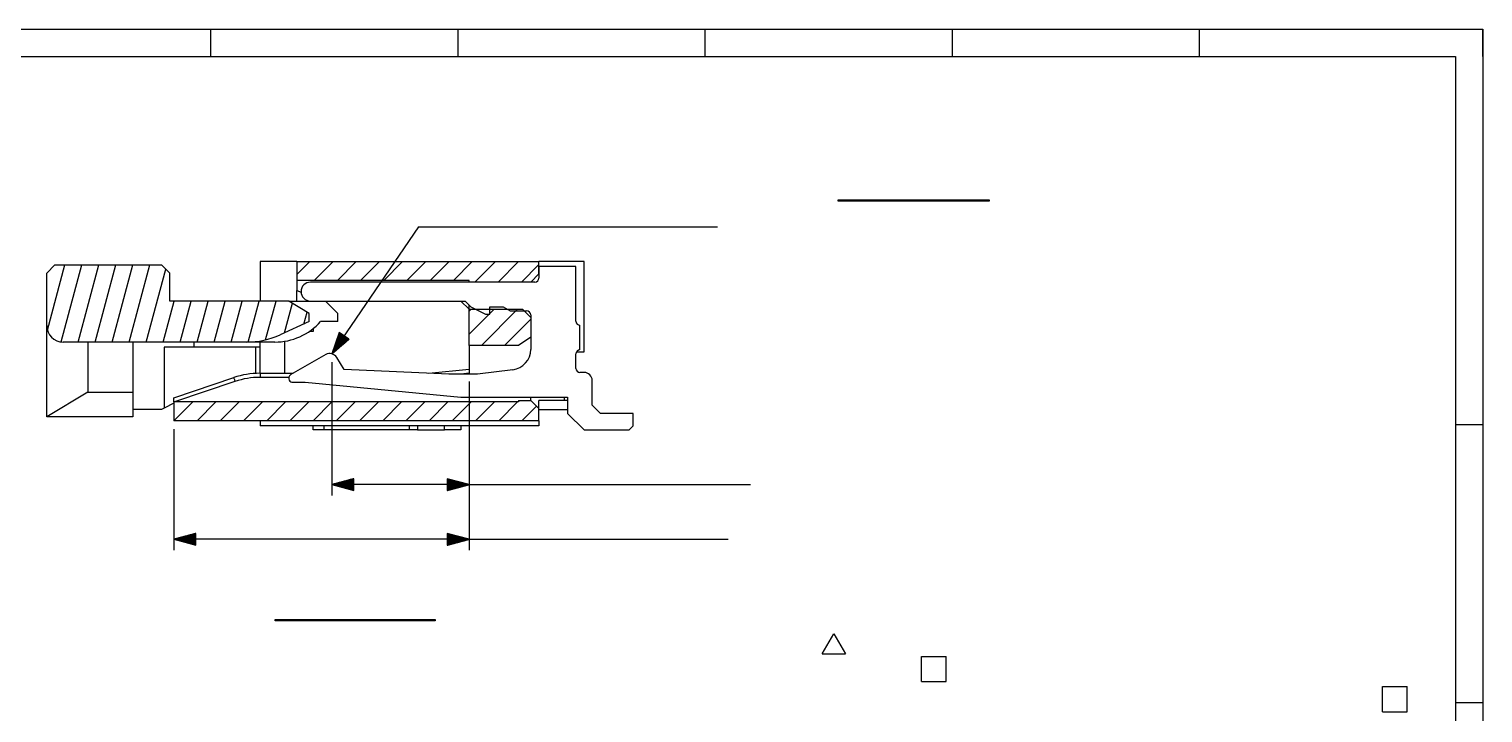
# Model space of a CAD drawing. Extents: x 0 to 420, y 0 to 297.
# Drawn here: x 154.2 to 420, y 172 to 297 of the extents above; entities that cross this region are included whole.
import ezdxf

# ---------------------------------------------------------------- set-up
doc = ezdxf.new("R2010")
doc.units = 0
doc.layers.add('541324033_sd', color=7, linetype='CONTINUOUS')

msp = doc.modelspace()

# ---------------------------------------------------------------- linework, layer by layer
at = {"layer": '541324033_sd', "color": 7}
for points in [[(0, 296.999764), (419.998957, 296.999764), (419.998957, 0), (0, 0)], [(4.999952, 291.999363), (414.998556, 291.999363), (414.998556, 4.999952), (4.999952, 4.999952)], [(302.097531, 265.574963), (302.097531, 265.818802), (329.728429, 265.818802), (329.728429, 265.574963)], [(209.516456, 213.743852), (213.516946, 212.671975), (213.516946, 214.81573)], [(234.641227, 213.743852), (230.640737, 214.81573), (230.640737, 212.671975)], [(180.640962, 203.743897), (184.640605, 202.67202), (184.640605, 204.815775)], [(234.641227, 203.743897), (230.640737, 204.815775), (230.640737, 202.67202)], [(199.148202, 188.837521), (199.148202, 189.081361), (228.407236, 189.081361), (228.407236, 188.837521)]]:
    msp.add_lwpolyline(points, close=True, dxfattribs=at)
for points in [[(187.399885, 291.999363), (187.399885, 296.999764)], [(232.599918, 291.999363), (232.599918, 296.999764)], [(277.799106, 291.999363), (277.799106, 296.999764)], [(322.999139, 291.999363), (322.999139, 296.999764)], [(368.199173, 291.999363), (368.199173, 296.999764)], [(414.998556, 296.999764), (419.998957, 296.999764)], [(419.998957, 291.999363), (419.998957, 296.999764)], [(225.383797, 260.845495), (209.516456, 237.646039), (212.659275, 240.342666), (210.889746, 241.552549), (209.516456, 237.646039)], [(225.383797, 260.845495), (280.04192, 260.845495)], [(158.890996, 253.893532), (157.390707, 252.394089)], [(157.512626, 241.947942), (160.713865, 253.893532)], [(158.890996, 253.893532), (178.390527, 253.893532)], [(160.046693, 239.8135), (163.81943, 253.893532)], [(163.147179, 239.794027), (166.924996, 253.893532)], [(166.252744, 239.794027), (170.031408, 253.893532)], [(169.35831, 239.794027), (173.136974, 253.893532)], [(172.464722, 239.794027), (176.242539, 253.893532)], [(175.570288, 239.794027), (179.146599, 253.139154)], [(205.39066, 243.543904), (205.39066, 245.044194), (201.640783, 247.293782), (179.890817, 247.293782), (179.890817, 252.394089), (178.390527, 253.893532)], [(196.391462, 254.493817), (196.391462, 247.293782)], [(203.141072, 254.493817), (196.391462, 254.493817)], [(203.141072, 254.493817), (247.391148, 254.493817)], [(203.141072, 254.493817), (203.141072, 251.043659)], [(203.141072, 252.136703), (205.49734, 254.493817)], [(206.289818, 251.043659), (209.739976, 254.493817)], [(210.532454, 251.043659), (213.982612, 254.493817)], [(214.775936, 251.043659), (218.225248, 254.493817)], [(219.018572, 251.043659), (222.467884, 254.493817)], [(223.261209, 251.043659), (226.71052, 254.493817)], [(227.502998, 251.043659), (230.953156, 254.493817)], [(231.745634, 251.043659), (235.195792, 254.493817)], [(235.688551, 250.74394), (239.438428, 254.493817)], [(239.931187, 250.74394), (243.681064, 254.493817)], [(244.173823, 250.74394), (247.391148, 253.960418)], [(254.241511, 237.994018), (255.641048, 237.994018), (255.641048, 254.493817), (247.391148, 254.493817)], [(247.391148, 252.244229), (247.391148, 254.493817)], [(254.140758, 243.618411), (254.140758, 253.593813), (247.391148, 253.593813), (247.391148, 251.494085)], [(157.390707, 242.79376), (157.390707, 252.394089)], [(203.141072, 251.043659), (203.141072, 249.24365)], [(234.641227, 251.043659), (203.141072, 251.043659)], [(246.641003, 250.74394), (205.615873, 250.74394)], [(234.641227, 250.74394), (234.641227, 251.043659)], [(245.890859, 250.74394), (234.641227, 250.74394)], [(247.391148, 252.244229), (245.890859, 250.74394)], [(178.6767, 239.794027), (180.685835, 247.293782)], [(181.782266, 239.794027), (183.791401, 247.293782)], [(184.887831, 239.794027), (186.897813, 247.293782)], [(187.993397, 239.794027), (190.003378, 247.293782)], [(191.099809, 239.794027), (193.108944, 247.293782)], [(194.206221, 239.797414), (196.214509, 247.293782)], [(197.424393, 240.215666), (199.320922, 247.293782)], [(201.640783, 247.293782), (205.615873, 247.293782)], [(203.141072, 249.24365), (203.89291, 248.943084)], [(203.141072, 247.293782), (203.141072, 249.24365)], [(205.615873, 247.293782), (233.891082, 247.293782), (234.940946, 246.243918), (237.640959, 244.893488), (238.391104, 244.893488), (238.391104, 246.243918), (240.842198, 246.243918), (242.140981, 245.493773), (245.140714, 245.493773)], [(210.640827, 245.044194), (208.391239, 247.293782)], [(234.641227, 245.793492), (233.140937, 247.293782)], [(200.871164, 241.48905), (202.318114, 246.887383)], [(204.407682, 243.096866), (204.993574, 245.282107)], [(210.640827, 243.543904), (210.640827, 245.044194)], [(234.641227, 245.793492), (234.641227, 246.543637)], [(234.641227, 239.193742), (234.641227, 245.793492)], [(234.641227, 245.793492), (244.390569, 245.793492)], [(234.641227, 241.210497), (239.223375, 245.793492)], [(234.641227, 245.453133), (234.981586, 245.793492)], [(236.866261, 239.193742), (243.466858, 245.793492)], [(244.390569, 245.793492), (245.890859, 244.294049)], [(245.890859, 244.743628), (245.890859, 238.460531)], [(164.891308, 239.794027), (164.891308, 230.644123), (157.390707, 226.144101), (157.390707, 242.79376)], [(205.39066, 243.543904), (200.101546, 241.139377)], [(206.140805, 242.276448), (206.140805, 241.743896)], [(210.640827, 243.543904), (207.475995, 243.543904)], [(241.108897, 239.193742), (245.890859, 243.975703)], [(245.890859, 244.294049), (245.890859, 240.694032)], [(254.890903, 238.369091), (254.890903, 242.869113)], [(193.893802, 239.794027), (160.391286, 239.794027)], [(173.141207, 239.794027), (173.141207, 230.644123)], [(184.336652, 238.894023), (184.336652, 239.794027)], [(199.090629, 239.794027), (193.893802, 239.794027)], [(196.391462, 234.093435), (196.391462, 239.794027)], [(200.890638, 239.938807), (200.890638, 234.093435)], [(206.140805, 241.743896), (205.42114, 241.743896)], [(211.774511, 240.948031), (209.516456, 237.646039)], [(211.774511, 240.948031), (209.516456, 237.646039)], [(211.733024, 240.975971), (209.581649, 237.831459)], [(211.690691, 241.004757), (209.646843, 238.016032)], [(211.816844, 240.919244), (209.665469, 237.773886)], [(211.649204, 241.033544), (209.712036, 238.201451)], [(211.606871, 241.062331), (209.776382, 238.386871)], [(211.85833, 240.890458), (209.814482, 237.901732)], [(211.564538, 241.091117), (209.841575, 238.57229)], [(211.523051, 241.119904), (209.906769, 238.756863)], [(211.900664, 240.861671), (209.963495, 238.029578)], [(211.480718, 241.14869), (209.971962, 238.942283)], [(211.439231, 241.17663), (210.037155, 239.127702)], [(211.396898, 241.205417), (210.102348, 239.313122)], [(211.94215, 240.832885), (210.112508, 238.157425)], [(211.355412, 241.234204), (210.167541, 239.497695)], [(211.313078, 241.26299), (210.232734, 239.683114)], [(211.984483, 240.804098), (210.261521, 238.285271)], [(211.271592, 241.291777), (210.297928, 239.867687)], [(211.229259, 241.320563), (210.363121, 240.053107)], [(212.02597, 240.775311), (210.410534, 238.413117)], [(211.187772, 241.34935), (210.428314, 240.238526)], [(211.145439, 241.378137), (210.49266, 240.423946)], [(211.103952, 241.406923), (210.557854, 240.608518)], [(212.068303, 240.746525), (210.559547, 238.540964)], [(211.061619, 241.43571), (210.623047, 240.793938)], [(211.020132, 241.46365), (210.68824, 240.978511)], [(212.10979, 240.718585), (210.707713, 238.66881)], [(210.977799, 241.492436), (210.753433, 241.16393)], [(210.936313, 241.521223), (210.818626, 241.34935)], [(212.152123, 240.689798), (210.857573, 238.796656)], [(210.893979, 241.550009), (210.883819, 241.534769)], [(210.893979, 241.550009), (210.883819, 241.534769)], [(212.19361, 240.661012), (211.005739, 238.924503)], [(212.235943, 240.632225), (211.154752, 239.052349)], [(212.277429, 240.603438), (211.303765, 239.179349)], [(212.319763, 240.574652), (211.452778, 239.307195)], [(212.361249, 240.546712), (211.601791, 239.435041)], [(212.403582, 240.517925), (211.750804, 239.562888)], [(212.445916, 240.489139), (211.899817, 239.690734)], [(212.487402, 240.460352), (212.04883, 239.81858)], [(212.529735, 240.431566), (212.197843, 239.946427)], [(212.571222, 240.402779), (212.346856, 240.074273)], [(212.613555, 240.373992), (212.495869, 240.202119)], [(212.655042, 240.345206), (212.644882, 240.329966)], [(212.655042, 240.345206), (212.644882, 240.329966)], [(245.890859, 240.694032), (243.641271, 239.193742)], [(184.336652, 238.894023), (178.870586, 238.894023)], [(178.870586, 238.894023), (178.870586, 227.733291)], [(196.391462, 238.894023), (184.336652, 238.894023)], [(195.641318, 234.074808), (195.641318, 238.894023)], [(208.396319, 237.495333), (202.018395, 233.844515)], [(242.599027, 234.738593), (236.14067, 233.944422), (230.891349, 233.944422), (211.749111, 234.783466), (210.424081, 236.971248)], [(234.641227, 239.193742), (234.641227, 234.090048)], [(243.641271, 239.193742), (234.641227, 239.193742)], [(254.140758, 234.993439), (254.140758, 237.618946)], [(196.391462, 234.093435), (202.453581, 234.093435)], [(196.391462, 234.093435), (196.391462, 233.344137)], [(209.516456, 236.14575), (209.516456, 211.744031)], [(227.242225, 234.104441), (234.641227, 234.84358)], [(234.641227, 234.090048), (233.17819, 233.943575)], [(255.641048, 234.244141), (254.890903, 234.244141)], [(180.640962, 229.594259), (191.575634, 233.30011)], [(191.816934, 232.589759), (180.764575, 228.844115)], [(191.575634, 233.30011), (191.579868, 233.289103), (191.590874, 233.25693), (191.608654, 233.204437), (191.632361, 233.133317), (191.661994, 233.046111), (191.696707, 232.944511), (191.734807, 232.832751), (191.775447, 232.713372), (191.816934, 232.589759)], [(201.656869, 233.344137), (196.391462, 233.344137)], [(202.390927, 232.444132), (204.641362, 232.444132), (233.140937, 229.744119), (252.640468, 229.744119), (252.640468, 226.74354), (255.641048, 223.743807), (263.890947, 223.743807), (264.641092, 224.493952), (264.641092, 226.74354), (258.64078, 226.74354), (257.141337, 228.243829), (257.141337, 232.743851)], [(234.641227, 232.589759), (234.641227, 201.744076)], [(234.641227, 232.589759), (234.641227, 211.744031)], [(164.891308, 230.644123), (173.141207, 230.644123), (173.141207, 226.144101)], [(180.640962, 228.618902), (178.870586, 227.733291)], [(180.640962, 228.844115), (180.640962, 229.594259)], [(243.641271, 229.143834), (243.641271, 228.844115), (180.640962, 228.844115)], [(180.640962, 228.844115), (180.640962, 225.393957)], [(180.640962, 225.394803), (184.090273, 228.844115)], [(184.882751, 225.393957), (188.332909, 228.844115)], [(189.125387, 225.393957), (192.575545, 228.844115)], [(193.368023, 225.393957), (196.818181, 228.844115)], [(197.610659, 225.393957), (201.060817, 228.844115)], [(201.853295, 225.393957), (205.303453, 228.844115)], [(206.095931, 225.393957), (209.546089, 228.844115)], [(210.338567, 225.393957), (213.788726, 228.844115)], [(214.581204, 225.393957), (218.031362, 228.844115)], [(218.82384, 225.393957), (222.273998, 228.844115)], [(223.066476, 225.393957), (226.516634, 228.844115)], [(227.309112, 225.393957), (230.75927, 228.844115)], [(231.551748, 225.393957), (235.001906, 228.844115)], [(235.794384, 225.393957), (239.244542, 228.844115)], [(240.03702, 225.393957), (243.487178, 228.844115)], [(243.641271, 229.143834), (245.890859, 229.143834)], [(245.890859, 229.143834), (245.890859, 229.744119)], [(245.890859, 229.143834), (247.391148, 227.643544)], [(252.04103, 229.143834), (247.391148, 229.143834)], [(247.391148, 227.643544), (247.391148, 229.143834)], [(252.04103, 229.143834), (252.04103, 229.744119)], [(252.640468, 229.143834), (252.04103, 229.143834)], [(173.141207, 226.144101), (157.390707, 226.144101)], [(178.390527, 227.493685), (173.141207, 227.493685)], [(178.870586, 227.733291), (178.390527, 227.493685)], [(244.279656, 225.393957), (246.960196, 228.074496)], [(247.391148, 225.393957), (247.391148, 227.643544)], [(247.391148, 227.493685), (252.640468, 227.493685)], [(247.391148, 225.393957), (180.640962, 225.393957)], [(180.640962, 223.893667), (180.640962, 201.744076)], [(196.391462, 225.393957), (196.391462, 224.493952)], [(247.391148, 224.493952), (196.391462, 224.493952)], [(206.140805, 223.743807), (206.140805, 224.493952)], [(208.090673, 223.743807), (206.140805, 223.743807)], [(208.090673, 224.493952), (208.090673, 223.743807)], [(209.590963, 223.743807), (208.090673, 223.743807)], [(209.590963, 223.743807), (209.590963, 224.493952)], [(223.691314, 223.743807), (209.590963, 223.743807)], [(223.691314, 224.493952), (223.691314, 223.743807)], [(225.190757, 223.743807), (223.691314, 223.743807)], [(225.190757, 224.493952), (225.190757, 223.743807)], [(225.190757, 223.743807), (230.141205, 223.743807)], [(230.141205, 223.743807), (230.141205, 224.493952)], [(233.140937, 223.743807), (230.141205, 223.743807)], [(233.140937, 224.493952), (233.140937, 223.743807)], [(247.391148, 225.393957), (247.391148, 224.493952)], [(414.998556, 224.699692), (419.998957, 224.699692)], [(234.641227, 213.743852), (209.516456, 213.743852)], [(213.516946, 213.748932), (209.535083, 213.748932)], [(213.516946, 213.738772), (209.535083, 213.738772)], [(213.516946, 213.776026), (209.637529, 213.776026)], [(213.516946, 213.711679), (209.637529, 213.711679)], [(213.516946, 213.803119), (209.738282, 213.803119)], [(213.516946, 213.684586), (209.738282, 213.684586)], [(213.516946, 213.831059), (209.839882, 213.831059)], [(213.516946, 213.657493), (209.839882, 213.657493)], [(213.516946, 213.858152), (209.941482, 213.858152)], [(213.516946, 213.630399), (209.941482, 213.630399)], [(213.516946, 213.885245), (210.043082, 213.885245)], [(213.516946, 213.602459), (210.043082, 213.602459)], [(213.516946, 213.912339), (210.145528, 213.912339)], [(213.516946, 213.575366), (210.145528, 213.575366)], [(213.516946, 213.939432), (210.246281, 213.939432)], [(213.516946, 213.548273), (210.246281, 213.548273)], [(213.516946, 213.966525), (210.347881, 213.966525)], [(213.516946, 213.52118), (210.347881, 213.52118)], [(213.516946, 213.993618), (210.449481, 213.993618)], [(213.516946, 213.494086), (210.449481, 213.494086)], [(213.516946, 214.021558), (210.55108, 214.021558)], [(213.516946, 213.466993), (210.55108, 213.466993)], [(213.516946, 214.048652), (210.653527, 214.048652)], [(213.516946, 213.4399), (210.653527, 213.4399)], [(213.516946, 214.075745), (210.75428, 214.075745)], [(213.516946, 213.41196), (210.75428, 213.41196)], [(213.516946, 214.102838), (210.85588, 214.102838)], [(213.516946, 213.384867), (210.85588, 213.384867)], [(213.516946, 214.129931), (210.957479, 214.129931)], [(213.516946, 213.357773), (210.957479, 213.357773)], [(213.516946, 214.157025), (211.059079, 214.157025)], [(213.516946, 213.33068), (211.059079, 213.33068)], [(213.516946, 214.184965), (211.161525, 214.184965)], [(213.516946, 213.303587), (211.161525, 213.303587)], [(213.516946, 214.212058), (211.262279, 214.212058)], [(213.516946, 213.276493), (211.262279, 213.276493)], [(213.516946, 214.239151), (211.363878, 214.239151)], [(213.516946, 213.248554), (211.363878, 213.248554)], [(213.516946, 214.266244), (211.465478, 214.266244)], [(213.516946, 213.22146), (211.465478, 213.22146)], [(213.516946, 214.293338), (211.567078, 214.293338)], [(213.516946, 213.194367), (211.567078, 213.194367)], [(213.516946, 214.320431), (211.669524, 214.320431)], [(213.516946, 213.167274), (211.669524, 213.167274)], [(213.516946, 214.348371), (211.770277, 214.348371)], [(213.516946, 213.14018), (211.770277, 213.14018)], [(213.516946, 214.375464), (211.871877, 214.375464)], [(213.516946, 213.113087), (211.871877, 213.113087)], [(213.516946, 214.402557), (211.973477, 214.402557)], [(213.516946, 213.085147), (211.973477, 213.085147)], [(213.516946, 214.429651), (212.075076, 214.429651)], [(213.516946, 213.058054), (212.075076, 213.058054)], [(213.516946, 214.456744), (212.177523, 214.456744)], [(213.516946, 213.030961), (212.177523, 213.030961)], [(213.516946, 214.483837), (212.278276, 214.483837)], [(213.516946, 213.003867), (212.278276, 213.003867)], [(213.516946, 214.51093), (212.379876, 214.51093)], [(213.516946, 212.976774), (212.379876, 212.976774)], [(213.516946, 214.53887), (212.481475, 214.53887)], [(213.516946, 212.949681), (212.481475, 212.949681)], [(213.516946, 214.565964), (212.583075, 214.565964)], [(213.516946, 212.922588), (212.583075, 212.922588)], [(213.516946, 214.593057), (212.685522, 214.593057)], [(213.516946, 212.894648), (212.685522, 212.894648)], [(213.516946, 214.62015), (212.786275, 214.62015)], [(213.516946, 212.867554), (212.786275, 212.867554)], [(213.516946, 214.647243), (212.887874, 214.647243)], [(213.516946, 212.840461), (212.887874, 212.840461)], [(213.516946, 214.674337), (212.989474, 214.674337)], [(213.516946, 212.813368), (212.989474, 212.813368)], [(213.516946, 214.702277), (213.091074, 214.702277)], [(213.516946, 212.786275), (213.091074, 212.786275)], [(213.516946, 214.72937), (213.19352, 214.72937)], [(213.516946, 212.759181), (213.19352, 212.759181)], [(213.516946, 214.756463), (213.294273, 214.756463)], [(213.516946, 212.731242), (213.294273, 212.731242)], [(213.516946, 214.783556), (213.395873, 214.783556)], [(213.516946, 212.704148), (213.395873, 212.704148)], [(213.516946, 214.81065), (213.497473, 214.81065)], [(213.516946, 214.81065), (213.497473, 214.81065)], [(213.516946, 212.677055), (213.497473, 212.677055)], [(213.516946, 212.677055), (213.497473, 212.677055)], [(232.0208, 213.743852), (234.641227, 213.743852), (230.640737, 214.81573), (230.640737, 212.671975), (234.641227, 213.743852)], [(230.640737, 214.81065), (230.659363, 214.81065)], [(230.640737, 214.81065), (230.659363, 214.81065)], [(230.640737, 214.81065), (230.659363, 214.81065)], [(230.640737, 214.81065), (230.659363, 214.81065)], [(230.640737, 214.783556), (230.760963, 214.783556)], [(230.640737, 214.75985), (230.849016, 214.75985)], [(230.640737, 214.756463), (230.862563, 214.756463)], [(230.640737, 214.72937), (230.964163, 214.72937)], [(230.640737, 214.70905), (231.038669, 214.70905)], [(230.640737, 214.702277), (231.065762, 214.702277)], [(230.640737, 214.674337), (231.167362, 214.674337)], [(230.640737, 214.65825), (231.228322, 214.65825)], [(230.640737, 214.647243), (231.268962, 214.647243)], [(230.640737, 214.62015), (231.370562, 214.62015)], [(230.640737, 214.60745), (231.417975, 214.60745)], [(230.640737, 214.593057), (231.472161, 214.593057)], [(230.640737, 214.565964), (231.573761, 214.565964)], [(230.640737, 214.55665), (231.607628, 214.55665)], [(230.640737, 214.53887), (231.675361, 214.53887)], [(230.640737, 214.51093), (231.776961, 214.51093)], [(230.640737, 214.50585), (231.797281, 214.50585)], [(230.640737, 214.483837), (231.87856, 214.483837)], [(230.640737, 214.456744), (231.98016, 214.456744)], [(230.640737, 214.455051), (231.986933, 214.455051)], [(230.640737, 214.429651), (232.08176, 214.429651)], [(230.640737, 214.404251), (232.176586, 214.404251)], [(230.640737, 214.402557), (232.18336, 214.402557)], [(230.640737, 214.375464), (232.284959, 214.375464)], [(230.640737, 214.353451), (232.365392, 214.353451)], [(230.640737, 214.348371), (232.386559, 214.348371)], [(230.640737, 214.320431), (232.488159, 214.320431)], [(230.640737, 214.302651), (232.555892, 214.302651)], [(230.640737, 214.293338), (232.589759, 214.293338)], [(230.640737, 214.266244), (232.691358, 214.266244)], [(230.640737, 214.251851), (232.744698, 214.251851)], [(230.640737, 214.239151), (232.792958, 214.239151)], [(230.640737, 214.212058), (232.894558, 214.212058)], [(230.640737, 214.201051), (232.934351, 214.201051)], [(230.640737, 214.184965), (232.996158, 214.184965)], [(230.640737, 214.157025), (233.097757, 214.157025)], [(230.640737, 214.150251), (233.124004, 214.150251)], [(230.640737, 214.129931), (233.199357, 214.129931)], [(230.640737, 214.102838), (233.300957, 214.102838)], [(230.640737, 214.099451), (233.313657, 214.099451)], [(230.640737, 214.075745), (233.402556, 214.075745)], [(230.640737, 214.048652), (233.50331, 214.048652)], [(230.640737, 214.048652), (233.504156, 214.048652)], [(230.640737, 214.021558), (233.605756, 214.021558)], [(230.640737, 213.997852), (233.692962, 213.997852)], [(230.640737, 213.993618), (233.707356, 213.993618)], [(230.640737, 213.966525), (233.808955, 213.966525)], [(230.640737, 213.947052), (233.882615, 213.947052)], [(230.640737, 213.939432), (233.910555, 213.939432)], [(230.640737, 213.912339), (234.012155, 213.912339)], [(230.640737, 213.896252), (234.072268, 213.896252)], [(230.640737, 213.885245), (234.113755, 213.885245)], [(230.640737, 213.858152), (234.215354, 213.858152)], [(230.640737, 213.845452), (234.261921, 213.845452)], [(230.640737, 213.831059), (234.316954, 213.831059)], [(230.640737, 213.803119), (234.418554, 213.803119)], [(230.640737, 213.794652), (234.451574, 213.794652)], [(230.640737, 213.776026), (234.520154, 213.776026)], [(230.640737, 213.748932), (234.621753, 213.748932)], [(230.640737, 213.743852), (234.641227, 213.743852)], [(230.640737, 213.743852), (234.641227, 213.743852)], [(230.640737, 213.738772), (234.621753, 213.738772)], [(230.640737, 213.711679), (234.520154, 213.711679)], [(230.640737, 213.693052), (234.451574, 213.693052)], [(230.640737, 213.684586), (234.418554, 213.684586)], [(230.640737, 213.657493), (234.316954, 213.657493)], [(230.640737, 213.642253), (234.261921, 213.642253)], [(230.640737, 213.630399), (234.215354, 213.630399)], [(230.640737, 213.602459), (234.113755, 213.602459)], [(230.640737, 213.591453), (234.072268, 213.591453)], [(230.640737, 213.575366), (234.012155, 213.575366)], [(230.640737, 213.548273), (233.910555, 213.548273)], [(230.640737, 213.540653), (233.882615, 213.540653)], [(230.640737, 213.52118), (233.808955, 213.52118)], [(230.640737, 213.494086), (233.707356, 213.494086)], [(230.640737, 213.489853), (233.692962, 213.489853)], [(230.640737, 213.466993), (233.605756, 213.466993)], [(230.640737, 213.4399), (233.504156, 213.4399)], [(230.640737, 213.439053), (233.50331, 213.439053)], [(230.640737, 213.41196), (233.402556, 213.41196)], [(230.640737, 213.388253), (233.313657, 213.388253)], [(230.640737, 213.384867), (233.300957, 213.384867)], [(230.640737, 213.357773), (233.199357, 213.357773)], [(230.640737, 213.337453), (233.124004, 213.337453)], [(230.640737, 213.33068), (233.097757, 213.33068)], [(230.640737, 213.303587), (232.996158, 213.303587)], [(230.640737, 213.286653), (232.934351, 213.286653)], [(230.640737, 213.276493), (232.894558, 213.276493)], [(230.640737, 213.248554), (232.792958, 213.248554)], [(230.640737, 213.235854), (232.744698, 213.235854)], [(230.640737, 213.22146), (232.691358, 213.22146)], [(230.640737, 213.194367), (232.589759, 213.194367)], [(230.640737, 213.185054), (232.555892, 213.185054)], [(230.640737, 213.167274), (232.488159, 213.167274)], [(230.640737, 213.14018), (232.386559, 213.14018)], [(230.640737, 213.134254), (232.365392, 213.134254)], [(230.640737, 213.113087), (232.284959, 213.113087)], [(230.640737, 213.085147), (232.18336, 213.085147)], [(230.640737, 213.083454), (232.176586, 213.083454)], [(230.640737, 213.058054), (232.08176, 213.058054)], [(230.640737, 213.032654), (231.986933, 213.032654)], [(230.640737, 213.030961), (231.98016, 213.030961)], [(230.640737, 213.003867), (231.87856, 213.003867)], [(230.640737, 212.981854), (231.797281, 212.981854)], [(230.640737, 212.976774), (231.776961, 212.976774)], [(230.640737, 212.949681), (231.675361, 212.949681)], [(230.640737, 212.931054), (231.607628, 212.931054)], [(230.640737, 212.922588), (231.573761, 212.922588)], [(230.640737, 212.894648), (231.472161, 212.894648)], [(230.640737, 212.880254), (231.417975, 212.880254)], [(230.640737, 212.867554), (231.370562, 212.867554)], [(230.640737, 212.840461), (231.268962, 212.840461)], [(230.640737, 212.829455), (231.228322, 212.829455)], [(230.640737, 212.813368), (231.167362, 212.813368)], [(230.640737, 212.786275), (231.065762, 212.786275)], [(230.640737, 212.778655), (231.038669, 212.778655)], [(230.640737, 212.759181), (230.964163, 212.759181)], [(230.640737, 212.731242), (230.862563, 212.731242)], [(230.640737, 212.727855), (230.849016, 212.727855)], [(230.640737, 212.704148), (230.760963, 212.704148)], [(230.640737, 212.677055), (230.659363, 212.677055)], [(230.640737, 212.677055), (230.659363, 212.677055)], [(230.640737, 212.677055), (230.659363, 212.677055)], [(230.640737, 212.677055), (230.659363, 212.677055)], [(232.0208, 213.743852), (286.100651, 213.743852)], [(184.640605, 204.702322), (184.216426, 204.702322)], [(184.640605, 204.729415), (184.317179, 204.729415)], [(184.640605, 204.756508), (184.418779, 204.756508)], [(184.640605, 204.783601), (184.520379, 204.783601)], [(184.640605, 204.810695), (184.622825, 204.810695)], [(184.640605, 204.810695), (184.622825, 204.810695)], [(230.832083, 203.743897), (234.641227, 203.743897), (230.640737, 204.815775), (230.640737, 202.67202), (234.641227, 203.743897)], [(230.640737, 204.810695), (230.659363, 204.810695)], [(230.640737, 204.810695), (230.659363, 204.810695)], [(230.640737, 204.810695), (230.659363, 204.810695)], [(230.640737, 204.810695), (230.659363, 204.810695)], [(230.640737, 204.783601), (230.760963, 204.783601)], [(230.640737, 204.759895), (230.849016, 204.759895)], [(230.640737, 204.756508), (230.862563, 204.756508)], [(230.640737, 204.729415), (230.964163, 204.729415)], [(230.640737, 204.709095), (231.038669, 204.709095)], [(230.640737, 204.702322), (231.065762, 204.702322)], [(234.641227, 203.743897), (180.640962, 203.743897)], [(184.640605, 203.748977), (180.660435, 203.748977)], [(184.640605, 203.738817), (180.660435, 203.738817)], [(184.640605, 203.776071), (180.761188, 203.776071)], [(184.640605, 203.711724), (180.761188, 203.711724)], [(184.640605, 203.803164), (180.862788, 203.803164)], [(184.640605, 203.684631), (180.862788, 203.684631)], [(184.640605, 203.830257), (180.964388, 203.830257)], [(184.640605, 203.657538), (180.964388, 203.657538)], [(184.640605, 203.858197), (181.066834, 203.858197)], [(184.640605, 203.630444), (181.066834, 203.630444)], [(184.640605, 203.88529), (181.168434, 203.88529)], [(184.640605, 203.602504), (181.168434, 203.602504)], [(184.640605, 203.912384), (181.269187, 203.912384)], [(184.640605, 203.575411), (181.269187, 203.575411)], [(184.640605, 203.939477), (181.370787, 203.939477)], [(184.640605, 203.548318), (181.370787, 203.548318)], [(184.640605, 203.96657), (181.472386, 203.96657)], [(184.640605, 203.521225), (181.472386, 203.521225)], [(184.640605, 203.993663), (181.574833, 203.993663)], [(184.640605, 203.494131), (181.574833, 203.494131)], [(184.640605, 204.021603), (181.676432, 204.021603)], [(184.640605, 203.467038), (181.676432, 203.467038)], [(184.640605, 204.048697), (181.777186, 204.048697)], [(184.640605, 203.439098), (181.777186, 203.439098)], [(184.640605, 204.07579), (181.878785, 204.07579)], [(184.640605, 203.412005), (181.878785, 203.412005)], [(184.640605, 204.102883), (181.980385, 204.102883)], [(184.640605, 203.384912), (181.980385, 203.384912)], [(184.640605, 204.129976), (182.082831, 204.129976)], [(184.640605, 203.357818), (182.082831, 203.357818)], [(184.640605, 204.15707), (182.184431, 204.15707)], [(184.640605, 203.330725), (182.184431, 203.330725)], [(184.640605, 204.184163), (182.285184, 204.184163)], [(184.640605, 203.303632), (182.285184, 203.303632)], [(184.640605, 204.212103), (182.386784, 204.212103)], [(184.640605, 203.275692), (182.386784, 203.275692)], [(184.640605, 204.239196), (182.488384, 204.239196)], [(184.640605, 203.248599), (182.488384, 203.248599)], [(184.640605, 204.266289), (182.59083, 204.266289)], [(184.640605, 203.221505), (182.59083, 203.221505)], [(184.640605, 204.293383), (182.69243, 204.293383)], [(184.640605, 203.194412), (182.69243, 203.194412)], [(184.640605, 204.320476), (182.793183, 204.320476)], [(184.640605, 203.167319), (182.793183, 203.167319)], [(184.640605, 204.347569), (182.894783, 204.347569)], [(184.640605, 203.140225), (182.894783, 203.140225)], [(184.640605, 204.375509), (182.996383, 204.375509)], [(184.640605, 203.113132), (182.996383, 203.113132)], [(184.640605, 204.402602), (183.098829, 204.402602)], [(184.640605, 203.085192), (183.098829, 203.085192)], [(184.640605, 204.429696), (183.200429, 204.429696)], [(184.640605, 203.058099), (183.200429, 203.058099)], [(184.640605, 204.456789), (183.301182, 204.456789)], [(184.640605, 203.031006), (183.301182, 203.031006)], [(184.640605, 204.483882), (183.402781, 204.483882)], [(184.640605, 203.003912), (183.402781, 203.003912)], [(184.640605, 204.510975), (183.504381, 204.510975)], [(184.640605, 202.976819), (183.504381, 202.976819)], [(184.640605, 204.538915), (183.606828, 204.538915)], [(184.640605, 202.949726), (183.606828, 202.949726)], [(184.640605, 204.566009), (183.708427, 204.566009)], [(184.640605, 202.921786), (183.708427, 202.921786)], [(184.640605, 204.593102), (183.80918, 204.593102)], [(184.640605, 202.894693), (183.80918, 202.894693)], [(184.640605, 204.620195), (183.91078, 204.620195)], [(184.640605, 202.867599), (183.91078, 202.867599)], [(184.640605, 204.647288), (184.01238, 204.647288)], [(184.640605, 202.840506), (184.01238, 202.840506)], [(184.640605, 204.674382), (184.114826, 204.674382)], [(184.640605, 202.813413), (184.114826, 202.813413)], [(184.640605, 202.78632), (184.216426, 202.78632)], [(184.640605, 202.75838), (184.317179, 202.75838)], [(184.640605, 202.731287), (184.418779, 202.731287)], [(184.640605, 202.704193), (184.520379, 202.704193)], [(184.640605, 202.6771), (184.622825, 202.6771)], [(184.640605, 202.6771), (184.622825, 202.6771)], [(230.640737, 204.674382), (231.167362, 204.674382)], [(230.640737, 204.658295), (231.228322, 204.658295)], [(230.640737, 204.647288), (231.268962, 204.647288)], [(230.640737, 204.620195), (231.370562, 204.620195)], [(230.640737, 204.607495), (231.417975, 204.607495)], [(230.640737, 204.593102), (231.472161, 204.593102)], [(230.640737, 204.566009), (231.573761, 204.566009)], [(230.640737, 204.556695), (231.607628, 204.556695)], [(230.640737, 204.538915), (231.675361, 204.538915)], [(230.640737, 204.510975), (231.776961, 204.510975)], [(230.640737, 204.505895), (231.797281, 204.505895)], [(230.640737, 204.483882), (231.87856, 204.483882)], [(230.640737, 204.456789), (231.98016, 204.456789)], [(230.640737, 204.455096), (231.986933, 204.455096)], [(230.640737, 204.429696), (232.08176, 204.429696)], [(230.640737, 204.404296), (232.176586, 204.404296)], [(230.640737, 204.402602), (232.18336, 204.402602)], [(230.640737, 204.375509), (232.284959, 204.375509)], [(230.640737, 204.353496), (232.365392, 204.353496)], [(230.640737, 204.347569), (232.386559, 204.347569)], [(230.640737, 204.320476), (232.488159, 204.320476)], [(230.640737, 204.302696), (232.555892, 204.302696)], [(230.640737, 204.293383), (232.589759, 204.293383)], [(230.640737, 204.266289), (232.691358, 204.266289)], [(230.640737, 204.251896), (232.744698, 204.251896)], [(230.640737, 204.239196), (232.792958, 204.239196)], [(230.640737, 204.212103), (232.894558, 204.212103)], [(230.640737, 204.201096), (232.934351, 204.201096)], [(230.640737, 204.184163), (232.996158, 204.184163)], [(230.640737, 204.15707), (233.097757, 204.15707)], [(230.640737, 204.150296), (233.124004, 204.150296)], [(230.640737, 204.129976), (233.199357, 204.129976)], [(230.640737, 204.102883), (233.300957, 204.102883)], [(230.640737, 204.099496), (233.313657, 204.099496)], [(230.640737, 204.07579), (233.402556, 204.07579)], [(230.640737, 204.048697), (233.50331, 204.048697)], [(230.640737, 204.048697), (233.504156, 204.048697)], [(230.640737, 204.021603), (233.605756, 204.021603)], [(230.640737, 203.997897), (233.692962, 203.997897)], [(230.640737, 203.993663), (233.707356, 203.993663)], [(230.640737, 203.96657), (233.808955, 203.96657)], [(230.640737, 203.947097), (233.882615, 203.947097)], [(230.640737, 203.939477), (233.910555, 203.939477)], [(230.640737, 203.912384), (234.012155, 203.912384)], [(230.640737, 203.896297), (234.072268, 203.896297)], [(230.640737, 203.88529), (234.113755, 203.88529)], [(230.640737, 203.858197), (234.215354, 203.858197)], [(230.640737, 203.845497), (234.261921, 203.845497)], [(230.640737, 203.830257), (234.316954, 203.830257)], [(230.640737, 203.803164), (234.418554, 203.803164)], [(230.640737, 203.794697), (234.451574, 203.794697)], [(230.640737, 203.776071), (234.520154, 203.776071)], [(230.640737, 203.748977), (234.621753, 203.748977)], [(230.640737, 203.743897), (234.641227, 203.743897)], [(230.640737, 203.743897), (234.641227, 203.743897)], [(230.640737, 203.738817), (234.621753, 203.738817)], [(230.640737, 203.711724), (234.520154, 203.711724)], [(230.640737, 203.693097), (234.451574, 203.693097)], [(230.640737, 203.684631), (234.418554, 203.684631)], [(230.640737, 203.657538), (234.316954, 203.657538)], [(230.640737, 203.642298), (234.261921, 203.642298)], [(230.640737, 203.630444), (234.215354, 203.630444)], [(230.640737, 203.602504), (234.113755, 203.602504)], [(230.640737, 203.591498), (234.072268, 203.591498)], [(230.640737, 203.575411), (234.012155, 203.575411)], [(230.640737, 203.548318), (233.910555, 203.548318)], [(230.640737, 203.540698), (233.882615, 203.540698)], [(230.640737, 203.521225), (233.808955, 203.521225)], [(230.640737, 203.494131), (233.707356, 203.494131)], [(230.640737, 203.489898), (233.692962, 203.489898)], [(230.640737, 203.467038), (233.605756, 203.467038)], [(230.640737, 203.439098), (233.50331, 203.439098)], [(230.640737, 203.439098), (233.504156, 203.439098)], [(230.640737, 203.412005), (233.402556, 203.412005)], [(230.640737, 203.388298), (233.313657, 203.388298)], [(230.640737, 203.384912), (233.300957, 203.384912)], [(230.640737, 203.357818), (233.199357, 203.357818)], [(230.640737, 203.337498), (233.124004, 203.337498)], [(230.640737, 203.330725), (233.097757, 203.330725)], [(230.640737, 203.303632), (232.996158, 203.303632)], [(230.640737, 203.286698), (232.934351, 203.286698)], [(230.640737, 203.275692), (232.894558, 203.275692)], [(230.640737, 203.248599), (232.792958, 203.248599)], [(230.640737, 203.235899), (232.744698, 203.235899)], [(230.640737, 203.221505), (232.691358, 203.221505)], [(230.640737, 203.194412), (232.589759, 203.194412)], [(230.640737, 203.185099), (232.555892, 203.185099)], [(230.640737, 203.167319), (232.488159, 203.167319)], [(230.640737, 203.140225), (232.386559, 203.140225)], [(230.640737, 203.134299), (232.365392, 203.134299)], [(230.640737, 203.113132), (232.284959, 203.113132)], [(230.640737, 203.085192), (232.18336, 203.085192)], [(230.640737, 203.083499), (232.176586, 203.083499)], [(230.640737, 203.058099), (232.08176, 203.058099)], [(230.640737, 203.032699), (231.986933, 203.032699)], [(230.640737, 203.031006), (231.98016, 203.031006)], [(230.640737, 203.003912), (231.87856, 203.003912)], [(230.640737, 202.981899), (231.797281, 202.981899)], [(230.640737, 202.976819), (231.776961, 202.976819)], [(230.640737, 202.949726), (231.675361, 202.949726)], [(230.640737, 202.931099), (231.607628, 202.931099)], [(230.640737, 202.921786), (231.573761, 202.921786)], [(230.640737, 202.894693), (231.472161, 202.894693)], [(230.640737, 202.880299), (231.417975, 202.880299)], [(230.640737, 202.867599), (231.370562, 202.867599)], [(230.640737, 202.840506), (231.268962, 202.840506)], [(230.640737, 202.8295), (231.228322, 202.8295)], [(230.640737, 202.813413), (231.167362, 202.813413)], [(230.640737, 202.78632), (231.065762, 202.78632)], [(230.640737, 202.7787), (231.038669, 202.7787)], [(230.640737, 202.75838), (230.964163, 202.75838)], [(230.640737, 202.731287), (230.862563, 202.731287)], [(230.640737, 202.7279), (230.849016, 202.7279)], [(230.640737, 202.704193), (230.760963, 202.704193)], [(230.640737, 202.6771), (230.659363, 202.6771)], [(230.640737, 202.6771), (230.659363, 202.6771)], [(230.640737, 202.6771), (230.659363, 202.6771)], [(230.640737, 202.6771), (230.659363, 202.6771)], [(230.832083, 203.743897), (282.002795, 203.743897)], [(299.207865, 182.83721), (301.317753, 186.450774), (303.426795, 182.83721)], [(299.207865, 182.83721), (303.426795, 182.83721)], [(317.357813, 177.731822), (317.357813, 182.331751)], [(317.357813, 182.331751), (321.865455, 182.331751)], [(321.865455, 177.731822), (321.865455, 182.331751)], [(317.357813, 177.731822), (321.865455, 177.731822)], [(401.622949, 172.240356), (401.622949, 176.839438)], [(401.622949, 176.839438), (406.130591, 176.839438)], [(406.130591, 172.240356), (406.130591, 176.839438)], [(414.998556, 173.899819), (419.998957, 173.899819)], [(401.622949, 172.240356), (406.130591, 172.240356)]]:
    msp.add_lwpolyline(points, dxfattribs=at)
for points in [[(205.615873, 250.74394), (204.663375, 250.74394), (203.891217, 249.971782), (203.891217, 249.019284)], [(246.641003, 250.74394), (247.055022, 250.74394), (247.391148, 251.080066), (247.391148, 251.494085)], [(203.891217, 249.019284), (203.891217, 248.06594), (204.663375, 247.293782), (205.615873, 247.293782)], [(245.890859, 244.743628), (245.890859, 245.157647), (245.555579, 245.493773), (245.140714, 245.493773)], [(157.390707, 242.79376), (157.390707, 241.136837), (158.734363, 239.794027), (160.391286, 239.794027)], [(199.090629, 239.794027), (202.292714, 239.794027), (205.341553, 241.158004), (207.475995, 243.543904)], [(254.140758, 243.618411), (254.140758, 243.204392), (254.476884, 242.869113), (254.890903, 242.869113)], [(193.893802, 239.794027), (196.035017, 239.794027), (198.152525, 240.252919), (200.101546, 241.139377)], [(210.424081, 236.971248), (210.001595, 237.667206), (209.101591, 237.900039), (208.396319, 237.495333)], [(242.599027, 234.738593), (244.478622, 234.969733), (245.890859, 236.566542), (245.890859, 238.460531)], [(254.890903, 238.369091), (254.476884, 238.369091), (254.140758, 238.032965), (254.140758, 237.618946)], [(196.391462, 234.093435), (194.753166, 234.093435), (193.126724, 233.825889), (191.575634, 233.30011)], [(254.140758, 234.993439), (254.140758, 234.57942), (254.476884, 234.244141), (254.890903, 234.244141)], [(257.141337, 232.743851), (257.141337, 233.571889), (256.469085, 234.244141), (255.641048, 234.244141)], [(196.391462, 233.344137), (194.835293, 233.344137), (193.29013, 233.089291), (191.816934, 232.589759)], [(202.018395, 233.844515), (201.658563, 233.638776), (201.534103, 233.18073), (201.739842, 232.820898)], [(201.739842, 232.820898), (201.873615, 232.588065), (202.121688, 232.444132), (202.390927, 232.444132)]]:
    msp.add_open_spline(points, degree=3, dxfattribs=at)

doc.saveas('drawing.dxf')
